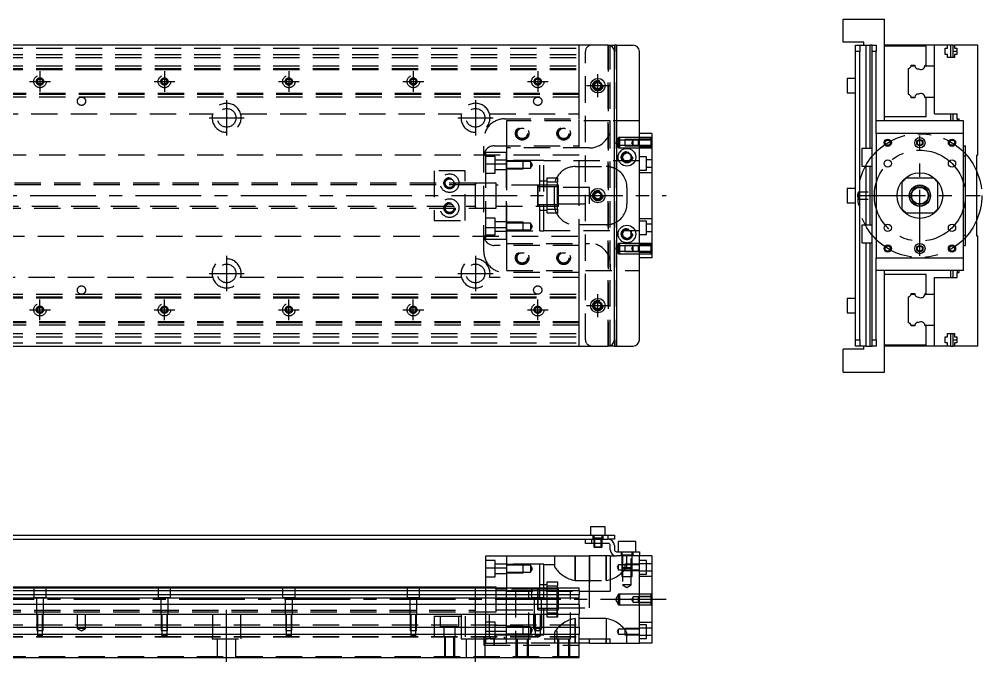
# Model space of a CAD drawing. Extents: x -5 to 911, y -248 to 87.
# Drawn here: x 447 to 911.1, y -224.6 to 85 of the extents above; entities that cross this region are included whole.
import ezdxf

# ---------------------------------------------------------------- set-up
doc = ezdxf.new("R2010")
doc.units = 0
doc.linetypes.add('CENTER', pattern=[50.8, 31.75, -6.35, 6.35, -6.35])
doc.linetypes.add('DASHED', pattern=[19.05, 12.7, -6.35])
doc.layers.get('0').update_dxf_attribs({"linetype": 'CONTINUOUS'})
doc.layers.add('CENTER', color=1, linetype='CENTER')

msp = doc.modelspace()

# ---------------------------------------------------------------- linework, layer by layer
at = {"color": 7, "linetype": 'CONTINUOUS'}
for p, q in [((844.245, 74), (844.245, 85)), ((844.245, 85), (864.245, 85)), ((864.245, 36), (864.245, 85)), ((731, 72.5), (3, 72.5)), ((731, 72.5), (734, 72.5)), ((734, 72.5), (734, 69.5)), ((735, 72.5), (734, 72.5)), ((735, 72.5), (735, -72.5)), ((735, 72.5), (743, 72.5)), ((854.245, 74), (844.245, 74)), ((850.245, 72.5), (852.245, 72.5)), ((850.245, 69.5), (850.245, 72.5)), ((852.245, 72.5), (852.245, 69.5)), ((852.245, 72.5), (855.245, 72.5)), ((854.245, 72.5), (854.245, 74)), ((855.245, 72.5), (855.245, 22.75)), ((855.245, 72.5), (857.245, 72.5)), ((857.245, 22.75), (857.245, 72.5)), ((858.245, 72.5), (857.245, 72.5)), ((858.245, 72.5), (860.245, 72.5)), ((858.245, 69.5), (858.245, 72.5)), ((860.245, 72.5), (860.245, 69.5)), ((888.245, 72.5), (864.245, 72.5)), ((884.245, 72), (864.245, 72)), ((884.245, 62.8), (884.245, 72)), ((894.545, 72.5), (888.245, 72.5)), ((888.245, 62.5), (888.245, 72.5)), ((893.395, 71), (894.545, 71)), ((893.395, 68), (893.395, 71)), ((896.245, 72.5), (894.545, 72.5)), ((894.545, 71), (894.545, 72.5)), ((896.245, 66.5), (896.245, 72.5)), ((897.245, 72.5), (896.245, 72.5)), ((897.245, 72.5), (897.945, 72.5)), ((897.245, 69.5), (897.245, 72.5)), ((897.945, 72.5), (897.945, 71)), ((909.245, 72.5), (897.945, 72.5)), ((897.945, 71), (899.095, 71)), ((899.095, 71), (899.095, 68)), ((909.245, 19.5), (909.245, 72.5)), ((734, -69.5), (734, 69.5)), ((746, -69.5), (746, 69.5)), ((852.245, 69.5), (850.245, 69.5)), ((850.245, -69.5), (850.245, 69.5)), ((852.245, -69.5), (852.245, 69.5)), ((860.245, 69.5), (858.245, 69.5)), ((858.245, -69.5), (858.245, 69.5)), ((860.245, 36), (860.245, 69.5)), ((894.545, 68), (893.395, 68)), ((894.545, 66.5), (894.545, 68)), ((897.945, 66.5), (894.545, 66.5)), ((899.095, 69.5), (897.245, 69.5)), ((897.245, 66.5), (897.245, 69.5)), ((897.945, 68), (897.945, 66.5)), ((899.095, 68), (897.945, 68)), ((875.745, 48.752272), (875.745, 61.247728)), ((876.997272, 62.5), (878.77168, 62.5)), ((877.042056, 62.8), (878.745, 62.8)), ((883.722372, 62.5), (888.245, 62.5)), ((883.745, 62.8), (884.245, 62.8)), ((888.245, 47.5), (888.245, 62.5)), ((888.245, 47.5), (888.245, 62.5)), ((846.245, 56.5), (846.245, 53)), ((850.245, 56.5), (846.245, 56.5)), ((724.5, 53.866026), (726, 54.73205)), ((724.5, 52.133974), (724.5, 53.866026)), ((726, 51.26795), (724.5, 52.133974)), ((726, 54.73205), (727.5, 53.866026)), ((727.5, 52.133974), (726, 51.26795)), ((727.5, 53.866026), (727.5, 52.133974)), ((846.245, 53), (846.245, 49.5)), ((846.245, 49.5), (850.245, 49.5)), ((876.997272, 47.5), (878.77168, 47.5)), ((878.745, 47.2), (877.042056, 47.2)), ((883.722372, 47.5), (888.245, 47.5)), ((884.245, 47.2), (883.745, 47.2)), ((884.245, 38), (884.245, 47.2)), ((888.245, 39.5), (888.245, 47.5)), ((884.245, 38), (864.245, 38)), ((888.245, 39.5), (899.245, 39.5)), ((896.245, 36), (896.245, 39.5)), ((897.245, 36), (897.245, 39.5)), ((899.245, 37), (899.245, 39.5)), ((746, -36), (746, 36)), ((860.245, 30), (860.245, 36)), ((860.245, 30), (860.245, 36)), ((902.245, 36), (860.245, 36)), ((899.245, 37), (900.245, 37)), ((899.245, 37), (899.245, 36)), ((900.245, 36), (900.245, 37)), ((902.245, 30), (902.245, 36)), ((752, 30), (746, 30)), ((752, 30), (752, -30)), ((860.245, 30), (860.245, -30)), ((902.245, 30), (860.245, 30)), ((902.245, -30), (902.245, 30)), ((902.245, 24), (903.245, 24)), ((903.245, -24), (903.245, 24)), ((738, 19.6547), (740, 20.809402)), ((738, 17.3453), (738, 19.6547)), ((740, 20.809402), (742, 19.6547)), ((742, 19.6547), (742, 17.3453)), ((853.245, 22.75), (853.245, 18.5)), ((858.245, 22.75), (853.245, 22.75)), ((903.245, 19), (902.245, 19)), ((908.745, -19.5), (908.745, 19.5)), ((909.245, 19.5), (908.745, 19.5)), ((740, 16.190598), (738, 17.3453)), ((742, 17.3453), (740, 16.190598)), ((853.245, 18.5), (853.245, 14.25)), ((853.245, 14.25), (858.245, 14.25)), ((855.245, 14.25), (855.245, -14.25)), ((857.245, -14.25), (857.245, 14.25)), ((667, -6.000006), (667, 6.000006)), ((874.745, 8.5), (872.745, 6.5)), ((872.745, -6.5), (872.745, 6.5)), ((874.745, 8.5), (887.745, 8.5)), ((889.745, 6.5), (887.745, 8.5)), ((889.745, 6.5), (889.745, -6.5)), ((724.5, 0.866026), (726, 1.73205)), ((724.5, -0.866026), (724.5, 0.866026)), ((726, 1.73205), (727.5, 0.866026)), ((727.5, 0.866026), (727.5, -0.866026)), ((846.245, 3.5), (846.245, 0)), ((850.245, 3.5), (846.245, 3.5)), ((846.245, 0), (846.245, -3.5)), ((851.645, 2.000006), (851.645, 1.65)), ((851.645, 2.000006), (851.645, 0)), ((851.645, 2.000006), (851.645, -2.000006)), ((851.645, 1.65), (851.645, 0)), ((852.245, 1.65), (851.645, 1.65)), ((851.645, 0), (851.645, -1.415062)), ((854.245, 1.65), (852.245, 1.65)), ((856.245, 1.65), (854.245, 1.65)), ((726, -1.73205), (724.5, -0.866026)), ((727.5, -0.866026), (726, -1.73205)), ((846.245, -3.5), (850.245, -3.5)), ((851.645, -1.415062), (851.645, -2.000006)), ((851.645, -1.65), (852.245, -1.65)), ((852.245, -1.65), (854.245, -1.65)), ((854.245, -1.65), (856.245, -1.65)), ((872.745, -6.5), (874.745, -8.5)), ((887.745, -8.5), (874.745, -8.5)), ((887.745, -8.5), (889.745, -6.5)), ((738, -17.3453), (740, -16.190598)), ((738, -19.6547), (738, -17.3453)), ((740, -16.190598), (742, -17.3453)), ((742, -17.3453), (742, -19.6547)), ((853.245, -14.25), (853.245, -18.5)), ((858.245, -14.25), (853.245, -14.25)), ((853.245, -18.5), (853.245, -22.75)), ((740, -20.809402), (738, -19.6547)), ((742, -19.6547), (740, -20.809402)), ((853.245, -22.75), (858.245, -22.75)), ((855.245, -22.75), (855.245, -72.5)), ((857.245, -72.5), (857.245, -22.75)), ((902.245, -19), (903.245, -19)), ((909.245, -19.5), (908.745, -19.5)), ((909.245, -72.5), (909.245, -19.5)), ((902.245, -24), (903.245, -24)), ((752, -30), (746, -30)), ((860.245, -36), (860.245, -30)), ((860.245, -30), (902.245, -30)), ((860.245, -36), (860.245, -30)), ((902.245, -36), (902.245, -30)), ((860.245, -69.5), (860.245, -36)), ((902.245, -36), (860.245, -36)), ((864.245, -85), (864.245, -36)), ((896.245, -39.5), (896.245, -36)), ((897.245, -39.5), (897.245, -36)), ((899.245, -36), (899.245, -37)), ((899.245, -37), (900.245, -37)), ((899.245, -39.5), (899.245, -37)), ((900.245, -37), (900.245, -36)), ((884.245, -38), (864.245, -38)), ((884.245, -47.2), (884.245, -38)), ((888.245, -39.5), (899.245, -39.5)), ((888.245, -47.5), (888.245, -39.5)), ((846.245, -49.5), (846.245, -53)), ((850.245, -49.5), (846.245, -49.5)), ((875.745, -61.247728), (875.745, -48.752272)), ((876.997272, -47.5), (878.77168, -47.5)), ((877.042056, -47.2), (878.745, -47.2)), ((883.722372, -47.5), (888.245, -47.5)), ((883.745, -47.2), (884.245, -47.2)), ((888.245, -62.5), (888.245, -47.5)), ((888.245, -62.5), (888.245, -47.5)), ((724.5, -52.133974), (726, -51.26795)), ((724.5, -53.866026), (724.5, -52.133974)), ((726, -54.73205), (724.5, -53.866026)), ((726, -51.26795), (727.5, -52.133974)), ((727.5, -53.866026), (726, -54.73205)), ((727.5, -52.133974), (727.5, -53.866026)), ((846.245, -53), (846.245, -56.5)), ((846.245, -56.5), (850.245, -56.5)), ((876.997272, -62.5), (878.77168, -62.5)), ((878.745, -62.8), (877.042056, -62.8)), ((883.722372, -62.5), (888.245, -62.5)), ((884.245, -62.8), (883.745, -62.8)), ((884.245, -72), (884.245, -62.8)), ((888.245, -72.5), (888.245, -62.5)), ((734, -69.5), (734, -72.5)), ((850.245, -69.5), (852.245, -69.5)), ((850.245, -72.5), (850.245, -69.5)), ((852.245, -69.5), (852.245, -72.5)), ((858.245, -69.5), (860.245, -69.5)), ((858.245, -72.5), (858.245, -69.5)), ((860.245, -69.5), (860.245, -72.5)), ((893.395, -68), (894.545, -68)), ((893.395, -71), (893.395, -68)), ((894.545, -66.5), (897.945, -66.5)), ((894.545, -68), (894.545, -66.5)), ((896.245, -72.5), (896.245, -66.5)), ((897.245, -69.5), (897.245, -66.5)), ((897.245, -69.5), (899.095, -69.5)), ((897.245, -72.5), (897.245, -69.5)), ((897.945, -66.5), (897.945, -68)), ((897.945, -68), (899.095, -68)), ((899.095, -68), (899.095, -71)), ((3, -72.5), (731, -72.5)), ((734, -72.5), (731, -72.5)), ((734, -72.5), (735, -72.5)), ((735, -72.5), (743, -72.5)), ((844.245, -85), (844.245, -74)), ((854.245, -74), (844.245, -74)), ((852.245, -72.5), (850.245, -72.5)), ((855.245, -72.5), (852.245, -72.5)), ((854.245, -74), (854.245, -72.5)), ((855.245, -72.5), (857.245, -72.5)), ((857.245, -72.5), (858.245, -72.5)), ((860.245, -72.5), (858.245, -72.5)), ((884.245, -72), (864.245, -72)), ((888.245, -72.5), (864.245, -72.5)), ((894.545, -72.5), (888.245, -72.5)), ((894.545, -71), (893.395, -71)), ((894.545, -72.5), (894.545, -71)), ((896.245, -72.5), (894.545, -72.5)), ((896.245, -72.5), (897.245, -72.5)), ((897.945, -72.5), (897.245, -72.5)), ((897.945, -71), (897.945, -72.5)), ((899.095, -71), (897.945, -71)), ((909.245, -72.5), (897.945, -72.5)), ((844.245, -85), (864.245, -85)), ((729.5, -159.63), (722.5, -159.63)), ((722.5, -159.63), (722.5, -163.63)), ((729.5, -163.63), (729.5, -159.63)), ((442, -163.63), (731, -163.63)), ((442, -165.63), (723, -165.63)), ((720, -167.63), (720, -165.63)), ((723, -165.63), (731, -165.63)), ((723, -165.63), (723, -167.63)), ((723, -165.63), (731, -165.63)), ((731, -165.63), (731, -163.63)), ((731, -163.63), (734, -163.63)), ((734, -165.63), (731, -165.63)), ((734, -163.63), (734, -165.63)), ((744.25, -166.63), (735.75, -166.63)), ((735.75, -166.63), (735.75, -171.63)), ((744.25, -171.63), (744.25, -166.63)), ((723, -167.63), (720, -167.63)), ((731, -167.63), (723, -167.63)), ((724, -167.63), (724, -169.28)), ((724, -169.28), (728, -169.28)), ((724, -169.28), (724.35, -169.63)), ((724.35, -167.63), (724.35, -169.63)), ((727.65, -169.63), (724.35, -169.63)), ((727.65, -169.63), (727.65, -167.63)), ((727.65, -169.63), (728, -169.28)), ((728, -169.28), (728, -167.63)), ((732, -170.63), (732, -168.63)), ((734, -168.63), (734, -170.63)), ((735, -171.63), (743, -171.63)), ((743, -173.63), (743, -171.63)), ((743, -171.63), (746, -171.63)), ((746, -171.63), (746, -173.63)), ((672, -179.30029), (672, -173.63)), ((672, -173.63), (682, -173.63)), ((682, -173.63), (722, -173.63)), ((682, -173.63), (682, -189.13)), ((722, -190.63), (722, -173.63)), ((732, -173.63), (722, -173.63)), ((732, -173.63), (735, -173.63)), ((732, -173.63), (732, -190.63)), ((743, -173.63), (735, -173.63)), ((746, -173.63), (743, -173.63)), ((752, -173.63), (746, -173.63)), ((746, -215.63), (746, -173.63)), ((752, -173.63), (752, -215.63)), ((672, -179.30029), (682, -179.30029)), ((672, -189.13), (672, -179.30029)), ((667, -188.63), (437.5, -188.63)), ((717, -189.13), (437.5, -189.13)), ((667, -188.63), (666.995, -188.63)), ((667, -189.13), (667, -188.629994)), ((667.005, -188.63), (667, -188.63)), ((672, -188.63), (667, -188.63)), ((667, -189.128756), (667, -188.63)), ((672, -188.63), (667, -188.63)), ((697, -194.63), (697, -189.629994)), ((697, -199.630006), (697, -189.629994)), ((717, -190.382272), (717, -189.13)), ((717, -190.382272), (437.5, -190.382272)), ((437.5, -192.15668), (717, -192.15668)), ((717, -194.053076), (437.5, -194.053076)), ((697, -190.38), (697, -190.63)), ((698, -190.38), (697, -190.38)), ((697, -190.63), (697, -198.88)), ((701.5, -190.38), (698, -190.38)), ((706.5, -190.38), (701.5, -190.38)), ((707, -190.38), (706.5, -190.38)), ((717, -190.382272), (717, -192.15668)), ((717, -190.63), (732, -190.63)), ((717, -194.053076), (717, -192.15668)), ((717, -197.107372), (717, -194.053076)), ((717, -197.107372), (437.5, -197.107372)), ((697, -199.630006), (697, -198.88)), ((697, -198.88), (707, -198.88)), ((717, -197.107372), (717, -201.63)), ((17, -201.63), (717, -201.63)), ((717, -207.93), (717, -201.63)), ((17, -207.93), (717, -207.93)), ((717, -207.93), (717, -211.33)), ((17, -211.33), (717, -211.33)), ((717, -222.63), (717, -211.33)), ((717, -213.63), (732, -213.63)), ((722, -215.63), (717, -215.63)), ((722, -215.63), (722, -213.63)), ((722, -215.63), (732, -215.63)), ((732, -215.63), (732, -213.63)), ((732, -215.63), (746, -215.63)), ((752, -215.63), (746, -215.63)), ((17, -222.63), (717, -222.63))]:
    msp.add_line(p, q, dxfattribs=at)
at = {"color": 3, "linetype": 'DASHED'}
for p, q in [((17, 71), (717, 71)), ((717, 62.5), (717, 72.5)), ((731, -72.5), (731, 72.5)), ((731, 72.5), (731, -72.5)), ((732, -72.5), (732, 72.5)), ((735, -72.5), (735, 72.5)), ((17, 68), (717, 68)), ((17, 66.5), (717, 66.5)), ((720, -69.5), (720, 69.5)), ((17, 62.5), (717, 62.5)), ((17, 61.247728), (717, 61.247728)), ((17, 61.1147), (717, 61.1147)), ((17, 61.1), (717, 61.1)), ((17, 60.8), (717, 60.8)), ((717, 61.247728), (717, 62.5)), ((717, 48.752272), (717, 61.247728)), ((724, 53), (724.030168, 53.346066)), ((717, 49.2), (17, 49.2)), ((717, 48.9), (17, 48.9)), ((717, 48.8853), (17, 48.8853)), ((717, 48.752272), (17, 48.752272)), ((717, 47.5), (17, 47.5)), ((717, 47.5), (717, 48.752272)), ((717, 39.5), (717, 47.5)), ((433.708204, 39.5), (540.291796, 39.5)), ((553.708204, 39.5), (660.291796, 39.5)), ((673.708204, 39.5), (717, 39.5)), ((717, 37), (717, 39.5)), ((681, 37), (717, 37)), ((682, 36), (682, 23)), ((732, 36), (682, 36)), ((717, 24), (717, 37)), ((746, 36), (732, 36)), ((732, 33), (732, 36)), ((736, 28), (734.556624, 25.5)), ((736, 26.75), (736, 28)), ((736.5, 28), (736, 28)), ((736.5, 28), (736.5, 23)), ((746, 28), (736.5, 28)), ((751.5, 28), (746, 28)), ((751.5, 28), (751.5, 23)), ((752, 28), (751.5, 28)), ((671, -27), (671, 27)), ((676, 24), (717, 24)), ((717, 4), (717, 24)), ((734.556624, 25.5), (736, 23)), ((736, 26.75), (735.278312, 25.5)), ((735.278312, 25.5), (736, 24.25)), ((736, 24.25), (736, 26.75)), ((739, 26.75), (736, 26.75)), ((736, 23), (736, 24.25)), ((736, 24.25), (739, 24.25)), ((739, 26.999994), (739, 24.000006)), ((746, 26.999994), (739, 26.999994)), ((746, 26.75), (739, 26.75)), ((739, 24.25), (746, 24.25)), ((739, 24.000006), (746, 24.000006)), ((743, 26.75), (742.278312, 25.5)), ((742.278312, 25.5), (743, 24.25)), ((743, 24.25), (743, 26.75)), ((745.5, 26.999994), (745.5, 24.000006)), ((752, 27.25), (746, 27.25)), ((751.5, 26.999994), (746, 26.999994)), ((751.5, 26.75), (746, 26.75)), ((746, 24.25), (751.5, 24.25)), ((746, 24.000006), (751.5, 24.000006)), ((746, 23.75), (752, 23.75)), ((717, 19.5), (93.969694, 19.5)), ((672, 21), (682, 21)), ((672, 15.32971), (672, 21)), ((676.5, 18.849242), (672, 18.849242)), ((676.5, 10.849242), (676.5, 18.849242)), ((682, 23), (682, 15.32971)), ((722, 23), (682, 23)), ((682, 15.32971), (682, 21)), ((736, 23), (736.5, 23)), ((736.5, 23), (746, 23)), ((742.483582, 18.786038), (742.5, 18.5)), ((746, 23), (751.5, 23)), ((749.5, 18.75), (746, 18.75)), ((749.5, 12.25), (749.5, 18.75)), ((751.5, 23), (752, 23)), ((672, 15.32971), (682, 15.32971)), ((672, -15.32971), (672, 15.32971)), ((682, 17.099242), (676.5, 17.099242)), ((698, 17), (682, 17)), ((698, 17), (682, 17)), ((690, 16.849238), (682, 16.849238)), ((690, 16.499242), (682, 16.499242)), ((682, -15.32971), (682, 15.32971)), ((682, 15.32971), (682, -15.32971)), ((690, 12.849248), (690, 16.849238)), ((693.5, 16.499242), (690, 16.499242)), ((693.5, 16.499242), (693.5, 13.199242)), ((694.452628, 14.849242), (693.5, 16.499242)), ((693.5, 13.199242), (694.452628, 14.849242)), ((698, -17), (698, 17)), ((700, 17), (698, 17)), ((700, -17), (700, 17)), ((746, 16.75), (700, 16.75)), ((715, 14), (730, 14)), ((752, 17.25), (749.5, 17.25)), ((662, 12), (647, 12)), ((647, 12), (647, -12)), ((662, -12), (662, 12)), ((672, 10.849242), (676.5, 10.849242)), ((676.5, 12.599242), (682, 12.599242)), ((682, 13.199242), (690, 13.199242)), ((682, 12.849248), (690, 12.849248)), ((690, 13.199242), (693.5, 13.199242)), ((746, 12.25), (749.5, 12.25)), ((752, 11), (746, 11)), ((749.5, 13.75), (752, 13.75)), ((667, 5.125), (72, 5.125)), ((667.005, 6), (397, 6)), ((672, 6), (666.995, 6)), ((667, -5.999164), (667, 6)), ((667, 6), (667, 5.325218)), ((667, -5.999164), (667, 6)), ((667, 6), (667, 5.325218)), ((677, 6), (667, 6)), ((677, -6), (677, 6)), ((696.995, 5), (677, 5)), ((697.005, 5), (677, 5)), ((697.005, 5), (696.995, 5)), ((706.5, 5), (696.995, 5)), ((697, -5.000006), (697, 5.000006)), ((697, 4.25), (697, 5.000006)), ((697, 4.43509), (697, 5)), ((697, 5), (697, 4.435078)), ((706.5, 5), (697.005, 5)), ((701.5, 7), (698, 7)), ((701.5, 8.5), (706.5, 8.5)), ((701.5, 6.5), (701.5, 8.5)), ((701.5, -6.5), (701.5, 6.5)), ((706.5, 6.5), (701.5, 6.5)), ((706.5, 8.5), (706.5, 6.5)), ((706.5, -6.5), (706.5, 6.5)), ((707, 5), (706.5, 5)), ((707, 0), (707, 5)), ((697, 4.435078), (697, -4.435962)), ((697, 4.25), (697, -4.25)), ((707, 4.25), (697, 4.25)), ((705, -4), (705, 4)), ((722, 4), (707, 4)), ((707, -5), (707, 0)), ((717, -4), (717, 4)), ((722, 0), (722, 4)), ((722, -4), (722, 0)), ((724, 0), (724.023172, 0.30356)), ((740, 4), (740, -4)), ((697, -5.000006), (697, -4.25)), ((697, -4.25), (707, -4.25)), ((697, -5), (697, -4.435962)), ((697, -4.435962), (697, -5)), ((707, -4), (722, -4)), ((717, -24), (717, -4)), ((72, -5.125), (667, -5.125)), ((397, -6), (667.005, -6)), ((666.995, -6), (672, -6)), ((666.995, -6), (677, -6)), ((667, -5.326228), (667, -6)), ((667, -5.326228), (667, -6)), ((667, -6), (667, -5.999164)), ((667, -6), (667, -5.999164)), ((677, -5), (696.995, -5)), ((677, -5), (697.005, -5)), ((696.995, -5), (697.005, -5)), ((696.995, -5), (706.5, -5)), ((697.005, -5), (706.5, -5)), ((698, -7), (701.5, -7)), ((701.5, -6.5), (706.5, -6.5)), ((701.5, -8.5), (701.5, -6.5)), ((706.5, -8.5), (701.5, -8.5)), ((706.5, -5), (707, -5)), ((706.5, -6.5), (706.5, -8.5)), ((647, -12), (662, -12)), ((676.5, -10.849242), (672, -10.849242)), ((676.5, -18.849242), (676.5, -10.849242)), ((682, -12.599242), (676.5, -12.599242)), ((690, -12.849248), (682, -12.849248)), ((690, -13.199242), (682, -13.199242)), ((690, -16.849238), (690, -12.849248)), ((693.5, -13.199242), (690, -13.199242)), ((693.5, -13.199242), (693.5, -16.499242)), ((694.452628, -14.849242), (693.5, -13.199242)), ((746, -11), (752, -11)), ((749.5, -12.25), (746, -12.25)), ((749.5, -18.75), (749.5, -12.25)), ((752, -13.75), (749.5, -13.75)), ((672, -15.32971), (682, -15.32971)), ((672, -21), (672, -15.32971)), ((676.5, -17.099242), (682, -17.099242)), ((682, -21), (682, -15.32971)), ((682, -15.32971), (682, -23)), ((682, -16.499242), (690, -16.499242)), ((682, -16.849238), (690, -16.849238)), ((682, -17), (698, -17)), ((682, -17), (698, -17)), ((690, -16.499242), (693.5, -16.499242)), ((693.5, -16.499242), (694.452628, -14.849242)), ((698, -17), (700, -17)), ((700, -16.75), (746, -16.75)), ((730, -14), (715, -14)), ((742.483582, -18.213962), (742.5, -18.5)), ((749.5, -17.25), (752, -17.25)), ((93.969694, -19.5), (717, -19.5)), ((672, -18.849242), (676.5, -18.849242)), ((672, -21), (682, -21)), ((682, -23), (722, -23)), ((682, -23), (682, -36)), ((736, -23), (734.556624, -25.5)), ((736, -24.25), (736, -23)), ((736.5, -23), (736, -23)), ((736.5, -23), (736.5, -28)), ((746, -23), (736.5, -23)), ((746, -18.75), (749.5, -18.75)), ((751.5, -23), (746, -23)), ((751.5, -23), (751.5, -28)), ((752, -23), (751.5, -23)), ((717, -24), (676, -24)), ((717, -37), (717, -24)), ((734.556624, -25.5), (736, -28)), ((736, -24.25), (735.278312, -25.5)), ((735.278312, -25.5), (736, -26.75)), ((736, -26.75), (736, -24.25)), ((739, -24.25), (736, -24.25)), ((736, -28), (736, -26.75)), ((736, -26.75), (739, -26.75)), ((739, -24.000006), (739, -26.999994)), ((746, -24.000006), (739, -24.000006)), ((746, -24.25), (739, -24.25)), ((739, -26.75), (746, -26.75)), ((739, -26.999994), (746, -26.999994)), ((743, -24.25), (742.278312, -25.5)), ((742.278312, -25.5), (743, -26.75)), ((743, -26.75), (743, -24.25)), ((745.5, -24.000006), (745.5, -26.999994)), ((752, -23.75), (746, -23.75)), ((751.5, -24.000006), (746, -24.000006)), ((751.5, -24.25), (746, -24.25)), ((746, -26.75), (751.5, -26.75)), ((746, -26.999994), (751.5, -26.999994)), ((746, -27.25), (752, -27.25)), ((736, -28), (736.5, -28)), ((736.5, -28), (746, -28)), ((746, -28), (751.5, -28)), ((751.5, -28), (752, -28)), ((717, -37), (681, -37)), ((682, -36), (746, -36)), ((717, -39.5), (717, -37)), ((732, -33), (732, -36)), ((540.291796, -39.5), (433.708204, -39.5)), ((660.291796, -39.5), (553.708204, -39.5)), ((717, -39.5), (673.708204, -39.5)), ((717, -47.5), (717, -39.5)), ((17, -47.5), (717, -47.5)), ((17, -48.752272), (717, -48.752272)), ((17, -48.8853), (717, -48.8853)), ((17, -48.9), (717, -48.9)), ((17, -49.2), (717, -49.2)), ((717, -48.752272), (717, -47.5)), ((717, -61.247728), (717, -48.752272)), ((727.973226, -52.673844), (728, -53)), ((717, -60.8), (17, -60.8)), ((717, -61.1), (17, -61.1)), ((717, -61.1147), (17, -61.1147)), ((717, -61.247728), (17, -61.247728)), ((717, -62.5), (17, -62.5)), ((717, -62.5), (717, -61.247728)), ((717, -72.5), (717, -62.5)), ((17, -66.5), (717, -66.5)), ((17, -68), (717, -68)), ((17, -71), (717, -71)), ((723.5, -163.63), (723.5, -165.63)), ((728.000006, -165.03), (723.999994, -165.03)), ((724, -163.63), (724, -167.63)), ((724.000006, -165.63), (724.000006, -167.63)), ((724.35, -165.03), (724.35, -167.63)), ((727.65, -167.63), (727.65, -165.03)), ((727.999994, -167.63), (727.999994, -165.63)), ((728, -167.63), (728, -163.63)), ((728.5, -165.63), (728.5, -163.63)), ((737.25, -171.63), (737.25, -173.63)), ((737.500006, -171.63), (737.500006, -183.63)), ((742.499994, -183.63), (742.499994, -171.63)), ((742.75, -173.63), (742.75, -171.63)), ((676.5, -175.780758), (672, -175.780758)), ((676.5, -183.780758), (676.5, -175.780758)), ((705, -173.63), (705, -178.364622)), ((715, -185.434212), (715, -173.63)), ((715, -173.63), (715, -185.434212)), ((722, -173.63), (722, -190.63)), ((730, -173.63), (730, -185.434212)), ((730, -185.434212), (730, -173.63)), ((742.500006, -173.23), (737.499994, -173.23)), ((737.9, -173.23), (737.9, -187.63)), ((740, -178.364622), (740, -173.63)), ((742.1, -187.63), (742.1, -173.23)), ((749.5, -175.88), (746, -175.88)), ((749.5, -182.38), (749.5, -175.88)), ((682, -177.530758), (676.5, -177.530758)), ((698, -177.63), (682, -177.63)), ((690, -177.780762), (682, -177.780762)), ((690, -178.130758), (682, -178.130758)), ((690, -181.780752), (690, -177.780762)), ((693.5, -178.130758), (690, -178.130758)), ((693.5, -178.130758), (693.5, -181.430758)), ((694.452628, -179.780758), (693.5, -178.130758)), ((693.5, -181.430758), (694.452628, -179.780758)), ((698, -189.13), (698, -177.63)), ((700, -177.63), (698, -177.63)), ((700, -189.13), (700, -177.63)), ((705, -177.88), (700, -177.88)), ((736, -177.88), (735.278312, -179.13)), ((735.278312, -179.13), (736, -180.38)), ((736, -180.38), (736, -177.88)), ((739, -177.88), (736, -177.88)), ((736, -180.38), (739, -180.38)), ((737.5, -179.23), (739, -179.23)), ((737.5, -179.23), (737.9, -179.63)), ((739, -179.63), (737.9, -179.63)), ((739, -177.630006), (739, -180.629994)), ((746, -177.630006), (739, -177.630006)), ((746, -177.88), (739, -177.88)), ((739, -179.23), (742.5, -179.23)), ((742.1, -179.63), (739, -179.63)), ((739, -180.38), (746, -180.38)), ((739, -180.629994), (746, -180.629994)), ((742.1, -179.63), (742.5, -179.23)), ((752, -177.38), (746, -177.38)), ((746, -180.88), (752, -180.88)), ((672, -183.780758), (676.5, -183.780758)), ((676.5, -182.030758), (682, -182.030758)), ((682, -181.430758), (690, -181.430758)), ((682, -181.780752), (690, -181.780752)), ((690, -181.430758), (693.5, -181.430758)), ((715, -185.434212), (730, -185.434212)), ((737.500006, -183.63), (742.499994, -183.63)), ((746, -182.38), (749.5, -182.38)), ((752, -183.63), (746, -183.63)), ((454, -189.13), (454, -193.63)), ((460, -193.63), (460, -189.13)), ((514, -189.13), (514, -193.63)), ((520, -193.63), (520, -189.13)), ((574, -189.13), (574, -193.63)), ((580, -193.63), (580, -189.13)), ((634, -189.13), (634, -193.63)), ((640, -193.63), (640, -189.13)), ((667, -188.63), (667, -189.304782)), ((667, -194.429962), (667, -189.128756)), ((667, -200.629164), (667, -189.13)), ((677, -188.63), (672, -188.63)), ((672, -201.63), (672, -189.13)), ((677, -189.13), (677, -188.63)), ((677, -194.63), (677, -189.13)), ((682, -189.63), (677, -189.63)), ((682, -189.13), (682, -190.63)), ((697.005, -189.63), (682, -189.63)), ((694, -189.13), (694, -193.63)), ((698, -189.63), (696.995, -189.63)), ((697, -189.63), (697, -190.194922)), ((697, -190.19491), (697, -189.63)), ((697, -190.194922), (697, -190.629226)), ((701.5, -187.63), (698, -187.63)), ((698, -190.63), (698, -189.13)), ((701.5, -189.63), (698, -189.63)), ((700, -193.63), (700, -189.13)), ((700, -193.63), (700, -189.13)), ((701.5, -186.13), (706.5, -186.13)), ((701.5, -188.13), (701.5, -186.13)), ((706.5, -188.13), (701.5, -188.13)), ((701.5, -189.13), (701.5, -188.13)), ((701.5, -190.63), (701.5, -189.13)), ((706.5, -189.63), (701.5, -189.63)), ((706.5, -186.13), (706.5, -188.13)), ((706.5, -189.13), (706.5, -188.13)), ((706.5, -190.63), (706.5, -189.13)), ((707, -189.63), (706.5, -189.63)), ((707, -190.63), (707, -189.63)), ((740, -187.63), (737.9, -187.63)), ((737.9, -187.63), (740, -188.842436)), ((742.1, -187.63), (740, -187.63)), ((740, -188.842436), (742.1, -187.63)), ((454, -193.63), (460, -193.63)), ((455.25, -193.63), (455.25, -201.63)), ((458.75, -201.63), (458.75, -193.63)), ((514, -193.63), (520, -193.63)), ((515.25, -193.63), (515.25, -201.63)), ((518.75, -201.63), (518.75, -193.63)), ((574, -193.63), (580, -193.63)), ((575.25, -193.63), (575.25, -201.63)), ((578.75, -201.63), (578.75, -193.63)), ((634, -193.63), (640, -193.63)), ((635.25, -193.63), (635.25, -201.63)), ((638.75, -201.63), (638.75, -193.63)), ((667, -200.629164), (667, -194.429962)), ((677, -200.63), (677, -194.63)), ((682, -190.63), (717, -190.63)), ((682, -201.63), (682, -190.63)), ((686.25, -190.63), (686.25, -213.63)), ((692.75, -213.63), (692.75, -190.63)), ((694, -193.63), (700, -193.63)), ((695.25, -193.63), (695.25, -201.63)), ((697, -190.629226), (697, -194.429974)), ((697, -194.429974), (697, -199.065962)), ((698, -194.63), (698, -190.63)), ((698.75, -201.63), (698.75, -193.63)), ((700, -194.63), (700, -193.63)), ((700, -211.63), (700, -194.63)), ((701.5, -201.13), (701.5, -190.63)), ((706.25, -190.63), (706.25, -213.63)), ((706.5, -201.13), (706.5, -190.63)), ((707, -199.63), (707, -190.63)), ((712.75, -213.63), (712.75, -190.63)), ((722, -198.63), (722, -190.63)), ((736, -192.13), (734.556624, -194.63)), ((734.556624, -194.63), (736, -197.13)), ((736, -197.13), (736, -192.13)), ((736.5, -192.13), (736, -192.13)), ((736.5, -192.13), (736.5, -197.13)), ((746, -192.13), (736.5, -192.13)), ((743, -193.38), (742.278312, -194.63)), ((742.278312, -194.63), (743, -195.88)), ((743, -195.88), (743, -193.38)), ((745.5, -193.38), (743, -193.38)), ((745.5, -193.130006), (745.5, -196.129994)), ((746, -193.130006), (745.5, -193.130006)), ((751.5, -193.38), (745.5, -193.38)), ((751.5, -192.13), (746, -192.13)), ((751.5, -193.130006), (746, -193.130006)), ((751.5, -192.13), (751.5, -197.13)), ((752, -192.13), (751.5, -192.13)), ((697, -199.63), (697, -199.065962)), ((697, -199.065962), (697, -199.63)), ((707, -198.63), (722, -198.63)), ((736, -197.13), (736.5, -197.13)), ((736.5, -197.13), (746, -197.13)), ((743, -195.88), (745.5, -195.88)), ((745.5, -195.88), (751.5, -195.88)), ((745.5, -196.129994), (746, -196.129994)), ((746, -196.129994), (751.5, -196.129994)), ((746, -197.13), (751.5, -197.13)), ((751.5, -197.13), (752, -197.13)), ((397, -199.755), (667, -199.755)), ((397, -200.63), (667, -200.63)), ((455.500006, -201.63), (455.500006, -207.93)), ((455.75, -201.63), (455.75, -209.63)), ((458.25, -209.63), (458.25, -201.63)), ((458.499994, -207.93), (458.499994, -201.63)), ((475, -201.63), (475, -208.63)), ((479, -208.63), (479, -201.63)), ((515.500006, -201.63), (515.500006, -207.93)), ((515.75, -201.63), (515.75, -209.63)), ((518.25, -209.63), (518.25, -201.63)), ((518.499994, -207.93), (518.499994, -201.63)), ((540.291796, -212.63), (540.291796, -201.63)), ((553.708204, -201.63), (553.708204, -212.63)), ((575.500006, -201.63), (575.500006, -207.93)), ((575.75, -201.63), (575.75, -209.63)), ((578.25, -209.63), (578.25, -201.63)), ((578.499994, -207.93), (578.499994, -201.63)), ((635.500006, -201.63), (635.500006, -207.93)), ((635.75, -201.63), (635.75, -209.63)), ((638.25, -209.63), (638.25, -201.63)), ((638.499994, -207.93), (638.499994, -201.63)), ((647, -202.63), (662, -202.63)), ((647, -202.63), (647, -207.93)), ((650, -202.63), (650, -207.63)), ((659, -207.63), (659, -202.63)), ((660.291796, -212.63), (660.291796, -201.63)), ((662, -202.63), (662, -207.93)), ((666.995, -200.63), (667, -200.63)), ((667, -200.63), (667, -200.629164)), ((667, -200.63), (667.005, -200.63)), ((667, -200.63), (672, -200.63)), ((667, -200.63), (672, -200.63)), ((672, -200.63), (677, -200.63)), ((672, -207.93), (672, -201.63)), ((673.708204, -212.63), (673.708204, -201.63)), ((677, -199.63), (682, -199.63)), ((682, -199.63), (697.005, -199.63)), ((682, -207.93), (682, -201.63)), ((695, -201.63), (695, -208.63)), ((695.500006, -201.63), (695.500006, -207.93)), ((695.75, -201.63), (695.75, -209.63)), ((696.995, -199.63), (706.5, -199.63)), ((697.005, -199.63), (706.5, -199.63)), ((698.25, -209.63), (698.25, -201.63)), ((698.499994, -207.93), (698.499994, -201.63)), ((699, -208.63), (699, -201.63)), ((701.5, -201.13), (706.5, -201.13)), ((701.5, -203.13), (701.5, -201.13)), ((706.5, -203.13), (701.5, -203.13)), ((706.5, -199.63), (707, -199.63)), ((706.5, -201.13), (706.5, -203.13)), ((730, -203.825788), (715, -203.825788)), ((715, -215.63), (715, -203.825788)), ((715, -203.825788), (715, -211.33)), ((730, -203.825788), (730, -215.63)), ((17, -206.78), (717, -206.78)), ((455.500006, -207.93), (455.500006, -209.63)), ((458.499994, -209.63), (458.499994, -207.93)), ((479, -208.63), (475, -208.63)), ((475, -208.63), (477, -209.7847)), ((477, -209.7847), (479, -208.63)), ((515.500006, -207.93), (515.500006, -209.63)), ((518.499994, -209.63), (518.499994, -207.93)), ((575.500006, -207.93), (575.500006, -209.63)), ((578.499994, -209.63), (578.499994, -207.93)), ((635.500006, -207.93), (635.500006, -209.63)), ((638.499994, -209.63), (638.499994, -207.93)), ((647, -207.93), (647, -211.33)), ((650, -207.63), (659, -207.63)), ((651.75, -207.63), (651.75, -212.63)), ((657.25, -212.63), (657.25, -207.63)), ((662, -207.93), (662, -211.33)), ((676.5, -205.479242), (672, -205.479242)), ((672, -209.95971), (672, -207.93)), ((676.5, -213.479242), (676.5, -205.479242)), ((682, -207.229242), (676.5, -207.229242)), ((690, -207.479248), (682, -207.479248)), ((690, -207.829242), (682, -207.829242)), ((682, -211.33), (682, -207.93)), ((690, -211.33), (690, -207.479248)), ((693.5, -207.829242), (690, -207.829242)), ((693.5, -207.829242), (693.5, -211.129242)), ((694.452628, -209.479242), (693.5, -207.829242)), ((699, -208.63), (695, -208.63)), ((695, -208.63), (697, -209.7847)), ((695.500006, -207.93), (695.500006, -209.63)), ((697, -209.7847), (699, -208.63)), ((698.499994, -209.63), (698.499994, -207.93)), ((739, -208.630006), (739, -211.629994)), ((746, -208.630006), (739, -208.630006)), ((746, -205.63), (752, -205.63)), ((749.5, -206.88), (746, -206.88)), ((752, -208.38), (746, -208.38)), ((749.5, -213.38), (749.5, -206.88)), ((17, -212.48), (717, -212.48)), ((17, -212.63), (717, -212.63)), ((455.500006, -209.63), (458.499994, -209.63)), ((455.75, -209.63), (455.75, -212.13)), ((458.25, -212.13), (455.75, -212.13)), ((455.75, -212.13), (457, -212.851688)), ((457, -212.851688), (458.25, -212.13)), ((458.25, -212.13), (458.25, -209.63)), ((515.500006, -209.63), (518.499994, -209.63)), ((515.75, -209.63), (515.75, -212.13)), ((518.25, -212.13), (515.75, -212.13)), ((515.75, -212.13), (517, -212.851688)), ((517, -212.851688), (518.25, -212.13)), ((518.25, -212.13), (518.25, -209.63)), ((540, -212.63), (540, -213.63)), ((554, -213.63), (554, -212.63)), ((575.500006, -209.63), (578.499994, -209.63)), ((575.75, -209.63), (575.75, -212.13)), ((578.25, -212.13), (575.75, -212.13)), ((575.75, -212.13), (577, -212.851688)), ((577, -212.851688), (578.25, -212.13)), ((578.25, -212.13), (578.25, -209.63)), ((635.500006, -209.63), (638.499994, -209.63)), ((635.75, -209.63), (635.75, -212.13)), ((638.25, -212.13), (635.75, -212.13)), ((635.75, -212.13), (637, -212.851688)), ((637, -212.851688), (638.25, -212.13)), ((638.25, -212.13), (638.25, -209.63)), ((647, -211.33), (647, -212.63)), ((652.000006, -212.63), (652.000006, -222.13)), ((652.4, -212.63), (652.4, -222.13)), ((656.6, -222.13), (656.6, -212.63)), ((656.999994, -222.13), (656.999994, -212.63)), ((660, -212.63), (660, -213.63)), ((662, -211.33), (662, -212.63)), ((671, -212.63), (671, -213.63)), ((672, -209.95971), (682, -209.95971)), ((672, -211.33), (672, -209.95971)), ((672, -212.63), (672, -211.33)), ((672, -215.63), (672, -212.63)), ((672, -213.479242), (676.5, -213.479242)), ((674, -212.63), (674, -213.63)), ((674, -213.63), (674, -212.63)), ((676.5, -211.729242), (682, -211.729242)), ((681, -213.63), (681, -212.63)), ((681, -212.63), (681, -213.63)), ((682, -211.129242), (690, -211.129242)), ((682, -213.63), (682, -211.33)), ((682, -211.479238), (690, -211.479238)), ((682, -211.63), (698, -211.63)), ((690, -211.129242), (693.5, -211.129242)), ((690, -211.479238), (690, -211.33)), ((693.5, -211.129242), (694.452628, -209.479242)), ((695.500006, -209.63), (698.499994, -209.63)), ((695.75, -209.63), (695.75, -212.13)), ((698.25, -212.13), (695.75, -212.13)), ((695.75, -212.13), (697, -212.851688)), ((697, -212.851688), (698.25, -212.13)), ((698, -211.63), (700, -211.63)), ((698.25, -212.13), (698.25, -209.63)), ((700, -211.38), (705, -211.38)), ((705, -210.895378), (705, -215.63)), ((715, -211.33), (715, -213.63)), ((736, -208.88), (735.278312, -210.13)), ((735.278312, -210.13), (736, -211.38)), ((736, -211.38), (736, -208.88)), ((739, -208.88), (736, -208.88)), ((736, -211.38), (739, -211.38)), ((746, -208.88), (739, -208.88)), ((739, -211.38), (746, -211.38)), ((739, -211.629994), (746, -211.629994)), ((740, -215.63), (740, -210.895378)), ((746, -211.88), (752, -211.88)), ((746, -213.38), (749.5, -213.38)), ((540, -213.63), (554, -213.63)), ((542.5, -213.63), (542.5, -222.63)), ((551.5, -222.63), (551.5, -213.63)), ((660, -213.63), (674, -213.63)), ((662.5, -213.63), (662.5, -222.63)), ((671, -213.63), (671, -216.63)), ((671, -216.63), (717, -216.63)), ((671.5, -213.63), (671.5, -222.63)), ((672, -215.63), (682, -215.63)), ((674, -213.63), (681, -213.63)), ((676, -216.63), (676, -213.63)), ((676, -213.63), (676, -215.63)), ((676, -215.63), (676, -216.63)), ((681, -213.63), (717, -213.63)), ((682, -215.63), (682, -213.63)), ((686.500006, -215.63), (682, -215.63)), ((686.500006, -213.63), (686.500006, -222.63)), ((692.499994, -215.63), (686.500006, -215.63)), ((687, -213.63), (687, -222.63)), ((692, -222.63), (692, -213.63)), ((692.499994, -222.63), (692.499994, -213.63)), ((706.500006, -215.63), (692.499994, -215.63)), ((706.500006, -213.63), (706.500006, -222.63)), ((712.499994, -215.63), (706.500006, -215.63)), ((707, -213.63), (707, -222.63)), ((712, -222.63), (712, -213.63)), ((712.499994, -222.63), (712.499994, -213.63)), ((717, -215.63), (712.499994, -215.63)), ((715, -213.63), (715, -215.63)), ((730, -215.63), (730, -213.63)), ((94.499994, -222.13), (717, -222.13))]:
    msp.add_line(p, q, dxfattribs=at)
at = {"color": 1, "linetype": 'CENTER'}
for p, q in [((726, 47.5), (726, 58.5)), ((720.5, 53), (731.5, 53)), ((881.245, -29), (881.245, 29)), ((852.245, 0), (910.245, 0)), ((726, -58.5), (726, -47.5)), ((720.5, -53), (731.5, -53))]:
    msp.add_line(p, q, dxfattribs=at)
at = {"color": 3, "linetype": 'DASHED'}
for points in [[(705, -178.364622), (705.03311, -178.586202), (705.13006, -178.84654, 0.219648), (715, -185.434212)], [(730, -185.434212, 0.218679), (739.840926, -178.907602), (739.9594, -178.612522), (740, -178.364622)], [(715, -203.825788, 0.218679), (705.159074, -210.352398), (705.0406, -210.647478), (705, -210.895378)], [(740, -210.895378), (739.96689, -210.673798), (739.86994, -210.41346, 0.219648), (730, -203.825788)]]:
    msp.add_lwpolyline(points, format="xyb", dxfattribs=at)
for centre, radius in [((457, 55), 3), ((457, 55), 1.75), ((457, 55), 1.5), ((457, 55), 1.25), ((517, 55), 3), ((517, 55), 1.75), ((517, 55), 1.5), ((517, 55), 1.25), ((577, 55), 3), ((577, 55), 1.75), ((577, 55), 1.5), ((577, 55), 1.25), ((637, 55), 3), ((637, 55), 1.75), ((637, 55), 1.5), ((637, 55), 1.25), ((697, 55), 3), ((697, 55), 1.75), ((697, 55), 1.5), ((697, 55), 1.25), ((726, 53), 2.5), ((726, 53), 2), ((477, 45.5), 2), ((697, 45.5), 2), ((547, 37.5), 4.5), ((667, 37.5), 4.5), ((689.5, 30), 3.25), ((689.5, 30), 3), ((689.5, 30), 2.5), ((709.5, 30), 3.25), ((709.5, 30), 3), ((709.5, 30), 2.5), ((740, 18.5), 2.75), ((740, 18.5), 2.5), ((654.5, 6), 4.5), ((654.5, 6), 2.75), ((654.5, 6), 2.5), ((654.5, 6), 2.1), ((726, 0), 2.5), ((726, 0), 2), ((654.5, -6), 4.5), ((654.5, -6), 2.75), ((654.5, -6), 2.5), ((654.5, -6), 2.1), ((740, -18.5), 2.75), ((740, -18.5), 2.5), ((689.5, -30), 3.25), ((689.5, -30), 3), ((689.5, -30), 2.5), ((709.5, -30), 3.25), ((709.5, -30), 3), ((709.5, -30), 2.5), ((547, -37.5), 4.5), ((667, -37.5), 4.5), ((477, -45.5), 2), ((697, -45.5), 2), ((726, -53), 2.5), ((726, -53), 2), ((457, -55), 3), ((457, -55), 1.75), ((457, -55), 1.5), ((457, -55), 1.25), ((517, -55), 3), ((517, -55), 1.75), ((517, -55), 1.5), ((517, -55), 1.25), ((577, -55), 3), ((577, -55), 1.75), ((577, -55), 1.5), ((577, -55), 1.25), ((637, -55), 3), ((637, -55), 1.75), ((637, -55), 1.5), ((637, -55), 1.25), ((697, -55), 3), ((697, -55), 1.75), ((697, -55), 1.5), ((697, -55), 1.25)]:
    msp.add_circle(centre, radius, dxfattribs=at)
at = {"color": 7, "linetype": 'CONTINUOUS'}
for centre, radius in [((726, 53), 3.5), ((881.245, 25.5), 2.5), ((865.745, 25.5), 1.75), ((865.745, 25.5), 1.25), ((881.245, 25.5), 1.25), ((896.745, 25.5), 1.75), ((896.745, 25.5), 1.25), ((740, 18.5), 4.25), ((865.745, 15.5), 1.75), ((896.745, 15.5), 1.75), ((881.245, 0), 11), ((881.245, 0), 5.125), ((881.245, 0), 5), ((726, 0), 3.5), ((881.245, 0), 4.25), ((881.245, 0), 4), ((865.745, -15.5), 1.75), ((896.745, -15.5), 1.75), ((740, -18.5), 4.25), ((881.245, -25.5), 2.5), ((865.745, -25.5), 1.75), ((865.745, -25.5), 1.25), ((881.245, -25.5), 1.25), ((896.745, -25.5), 1.75), ((896.745, -25.5), 1.25), ((726, -53), 3.5)]:
    msp.add_circle(centre, radius, dxfattribs=at)
at = {"color": 1, "linetype": 'CENTER'}
for radius in [29.841247, 21.92031]:
    msp.add_circle((881.245, 0), radius, dxfattribs=at)
at = {"color": 3, "linetype": 'CONTINUOUS'}
for centre in [(865.745, 25.5), (881.245, 25.5), (896.745, 25.5), (865.745, -25.5), (881.245, -25.5), (896.745, -25.5)]:
    msp.add_circle(centre, 1.5, dxfattribs=at)
at = {"color": 3, "linetype": 'DASHED'}
for centre, radius, start, end in [((723, 69.5), 3, 90, 180), ((547, 37.5), 7, 16.60155, 163.39845), ((667, 37.5), 7, 16.60155, 163.39845), ((547, 37.5), 7, 163.39845, 16.60155), ((667, 37.5), 7, 163.39845, 16.60155), ((681, 27), 10, 90, 180), ((722, 33), 10, 270, 0), ((676, 19), 5, 90, 180), ((715, 4), 10, 90, 180), ((730, 4), 10, 66.421822, 90), ((730, 4), 10, 0, 66.421822), ((715, -4), 10, 180, 270), ((730, -4), 10, 293.578178, 0), ((730, -4), 10, 270, 293.578178), ((676, -19), 5, 180, 270), ((722, -33), 10, 0, 90), ((681, -27), 10, 180, 270), ((547, -37.5), 7, 343.39845, 196.60155), ((667, -37.5), 7, 343.39845, 196.60155), ((547, -37.5), 7, 196.60155, 343.39845), ((667, -37.5), 7, 196.60155, 343.39845), ((723, -69.5), 3, 180, 270)]:
    msp.add_arc(centre, radius, start, end, dxfattribs=at)
at = {"color": 7, "linetype": 'CONTINUOUS'}
for centre, radius, start, end in [((731, 69.5), 3, 0, 90), ((743, 69.5), 3, 0, 90), ((875.345, 62.9), 1.7, 283.608961, 346.391039), ((875.345, 62.9), 1.7, 346.391039, 356.627713), ((880.445, 62.8), 1.7, 180, 190.164249), ((880.445, 62.8), 1.7, 190.164249, 277.540197), ((881.745, 62.8), 2, 237.42103, 351.373073), ((881.745, 62.8), 2, 351.373073, 0), ((726, 53), 1.65, 155.380023, 180), ((726, 53), 1.65, 180, 204.619977), ((726, 53), 1.65, 144.619977, 155.380023), ((726, 53), 1.65, 204.619977, 215.380023), ((726, 53), 1.65, 95.380023, 144.619977), ((726, 53), 1.65, 215.380023, 264.619977), ((726, 53), 1.65, 84.619977, 95.380023), ((726, 53), 1.65, 264.619977, 275.380023), ((726, 53), 1.65, 35.380023, 84.619977), ((726, 53), 1.65, 275.380023, 324.619977), ((726, 53), 1.65, 24.619977, 35.380023), ((726, 53), 1.65, 324.619977, 335.380023), ((726, 53), 1.65, 335.380023, 24.619977), ((875.345, 47.1), 1.7, 13.608961, 76.391039), ((875.345, 47.1), 1.7, 3.372287, 13.608961), ((880.445, 47.2), 1.7, 169.835751, 180), ((880.445, 47.2), 1.7, 82.459803, 169.835751), ((881.745, 47.2), 2, 8.626927, 122.57897), ((881.745, 47.2), 2, 0, 8.626927), ((740, 18.5), 2.1, 162.24721, 180), ((740, 18.5), 2.1, 137.75279, 162.24721), ((740, 18.5), 2.1, 102.24721, 137.75279), ((740, 18.5), 2.1, 77.75279, 102.24721), ((740, 18.5), 2.1, 42.24721, 77.75279), ((740, 18.5), 2.1, 17.75279, 42.24721), ((740, 18.5), 2.1, 342.24721, 17.75279), ((740, 18.5), 2.1, 180, 197.75279), ((740, 18.5), 2.1, 197.75279, 222.24721), ((740, 18.5), 2.1, 222.24721, 257.75279), ((740, 18.5), 2.1, 257.75279, 282.24721), ((740, 18.5), 2.1, 282.24721, 317.75279), ((740, 18.5), 2.1, 317.75279, 342.24721), ((726, 0), 1.65, 155.380023, 180), ((726, 0), 1.65, 180, 204.619977), ((726, 0), 1.65, 144.619977, 155.380023), ((726, 0), 1.65, 95.380023, 144.619977), ((726, 0), 1.65, 84.619977, 95.380023), ((726, 0), 1.65, 35.380023, 84.619977), ((726, 0), 1.65, 24.619977, 35.380023), ((726, 0), 1.65, 335.380023, 24.619977), ((726, 0), 1.65, 204.619977, 215.380023), ((726, 0), 1.65, 215.380023, 264.619977), ((726, 0), 1.65, 264.619977, 275.380023), ((726, 0), 1.65, 275.380023, 324.619977), ((726, 0), 1.65, 324.619977, 335.380023), ((740, -18.5), 2.1, 162.24721, 180), ((740, -18.5), 2.1, 180, 197.75279), ((740, -18.5), 2.1, 137.75279, 162.24721), ((740, -18.5), 2.1, 102.24721, 137.75279), ((740, -18.5), 2.1, 77.75279, 102.24721), ((740, -18.5), 2.1, 42.24721, 77.75279), ((740, -18.5), 2.1, 17.75279, 42.24721), ((740, -18.5), 2.1, 342.24721, 17.75279), ((740, -18.5), 2.1, 197.75279, 222.24721), ((740, -18.5), 2.1, 222.24721, 257.75279), ((740, -18.5), 2.1, 257.75279, 282.24721), ((740, -18.5), 2.1, 282.24721, 317.75279), ((740, -18.5), 2.1, 317.75279, 342.24721), ((875.345, -47.1), 1.7, 283.608961, 346.391039), ((875.345, -47.1), 1.7, 346.391039, 356.627713), ((880.445, -47.2), 1.7, 180, 190.164249), ((880.445, -47.2), 1.7, 190.164249, 277.540197), ((881.745, -47.2), 2, 237.42103, 351.373073), ((881.745, -47.2), 2, 351.373073, 0), ((726, -53), 1.65, 155.380023, 180), ((726, -53), 1.65, 180, 204.619977), ((726, -53), 1.65, 144.619977, 155.380023), ((726, -53), 1.65, 204.619977, 215.380023), ((726, -53), 1.65, 95.380023, 144.619977), ((726, -53), 1.65, 215.380023, 264.619977), ((726, -53), 1.65, 84.619977, 95.380023), ((726, -53), 1.65, 264.619977, 275.380023), ((726, -53), 1.65, 35.380023, 84.619977), ((726, -53), 1.65, 275.380023, 324.619977), ((726, -53), 1.65, 24.619977, 35.380023), ((726, -53), 1.65, 324.619977, 335.380023), ((726, -53), 1.65, 335.380023, 24.619977), ((875.345, -62.9), 1.7, 13.608961, 76.391039), ((875.345, -62.9), 1.7, 3.372287, 13.608961), ((880.445, -62.8), 1.7, 169.835751, 180), ((880.445, -62.8), 1.7, 82.459803, 169.835751), ((881.745, -62.8), 2, 8.626927, 122.57897), ((881.745, -62.8), 2, 0, 8.626927), ((731, -69.5), 3, 270, 0), ((743, -69.5), 3, 270, 0), ((731, -168.63), 3, 0, 90), ((731, -168.63), 1, 0, 90), ((735, -170.63), 3, 180, 270), ((735, -170.63), 1, 180, 270)]:
    msp.add_arc(centre, radius, start, end, dxfattribs=at)
at = {"layer": 'CENTER', "color": 1, "linetype": 'CENTER'}
for p, q in [((457, 60), (457, 50)), ((517, 60), (517, 50)), ((577, 60), (577, 50)), ((637, 60), (637, 50)), ((697, 60), (697, 50)), ((452, 55), (462, 55)), ((512, 55), (522, 55)), ((572, 55), (582, 55)), ((632, 55), (642, 55)), ((692, 55), (702, 55)), ((547, 46), (547, 29)), ((667, 46), (667, 29)), ((538.5, 37.5), (555.5, 37.5)), ((658.5, 37.5), (675.5, 37.5)), ((-5, 0), (759, 0)), ((547, -29), (547, -46)), ((667, -29), (667, -46)), ((538.5, -37.5), (555.5, -37.5)), ((658.5, -37.5), (675.5, -37.5)), ((457, -60), (457, -50)), ((517, -60), (517, -50)), ((577, -60), (577, -50)), ((637, -60), (637, -50)), ((697, -60), (697, -50)), ((452, -55), (462, -55)), ((512, -55), (522, -55)), ((572, -55), (582, -55)), ((632, -55), (642, -55)), ((692, -55), (702, -55)), ((759, -194.63), (-5, -194.63)), ((547, -224.63), (547, -199.63)), ((667, -224.63), (667, -199.63))]:
    msp.add_line(p, q, dxfattribs=at)

doc.saveas('drawing.dxf')
